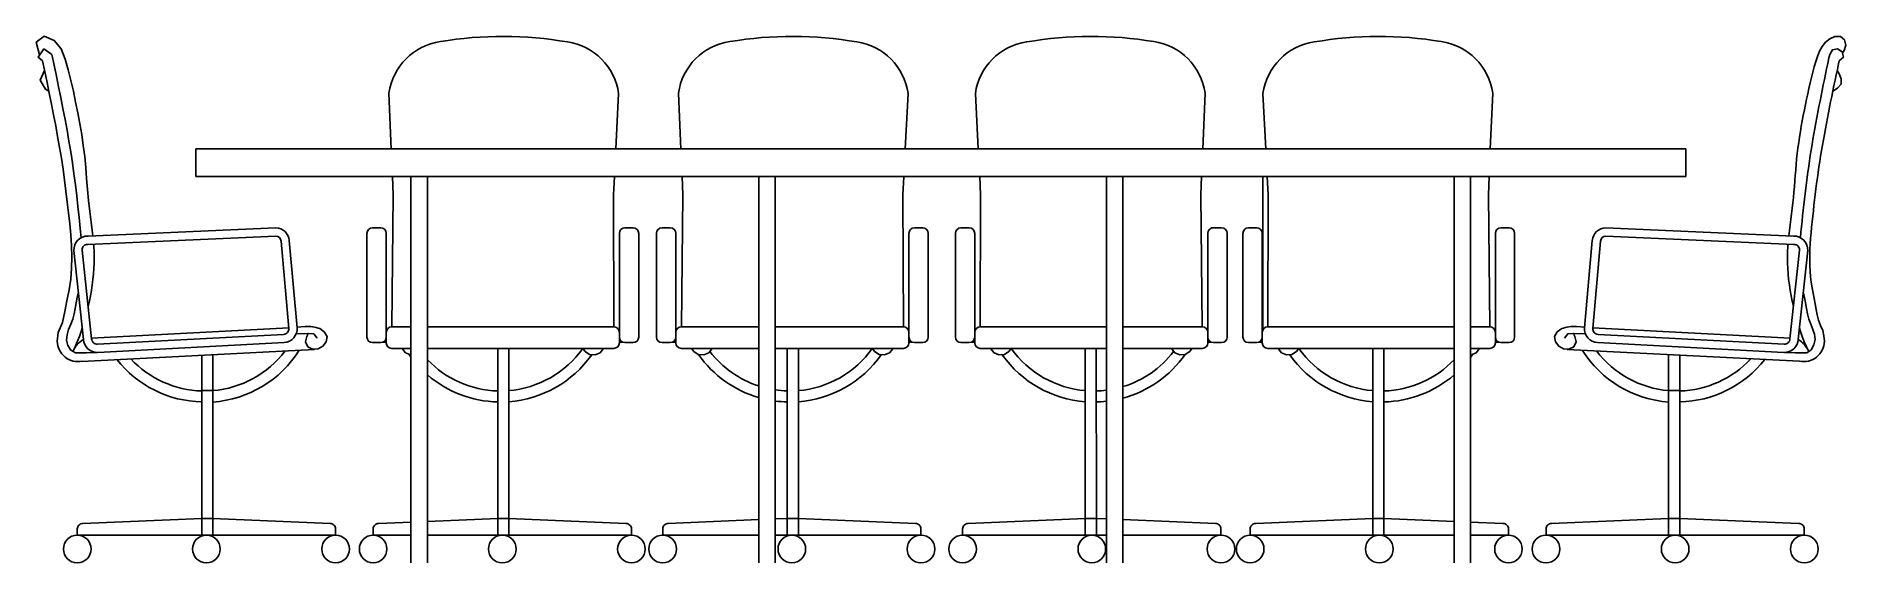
# Model space of a CAD drawing. Header units: millimetres. Extents: x -835.62 to -832.34, y 2595.08 to 2596.04.
import ezdxf

# ---------------------------------------------------------------- set-up
doc = ezdxf.new("R2010")
doc.units = ezdxf.units.MM
doc.header["$LTSCALE"] = 10
doc.layers.add('Móveis_mesas', color=2, linetype='Continuous')

msp = doc.modelspace()

# ---------------------------------------------------------------- linework, layer by layer
at = {"layer": 'Móveis_mesas', "color": 1}
for p, q in [((-834.9833, 2595.9357), (-834.979, 2595.8346)), ((-834.5722, 2595.8346), (-834.5671, 2595.9351)), ((-834.4587, 2595.9357), (-834.4543, 2595.8346)), ((-834.0476, 2595.8346), (-834.0424, 2595.9351)), ((-833.9154, 2595.8346), (-833.9205, 2595.9351)), ((-833.5043, 2595.9357), (-833.5086, 2595.8346)), ((-833.3944, 2595.8346), (-833.3996, 2595.9351)), ((-832.9833, 2595.9357), (-832.9877, 2595.8346)), ((-835.3333, 2595.7846), (-835.3333, 2595.8346)), ((-835.3333, 2595.7846), (-835.3333, 2595.8346)), ((-835.3333, 2595.7846), (-835.3333, 2595.8346)), ((-835.3333, 2595.8346), (-832.6333, 2595.8346)), ((-832.6333, 2595.7846), (-832.6333, 2595.8346)), ((-832.6333, 2595.7846), (-832.6333, 2595.8346)), ((-832.6333, 2595.7846), (-832.6333, 2595.8346)), ((-835.3333, 2595.7846), (-832.6333, 2595.7846)), ((-834.9768, 2595.7846), (-834.9754, 2595.7515)), ((-834.9433, 2595.7846), (-834.9433, 2595.0846)), ((-834.9133, 2595.7846), (-834.9133, 2595.0846)), ((-834.5765, 2595.7515), (-834.5748, 2595.7846)), ((-834.4522, 2595.7846), (-834.4508, 2595.7515)), ((-834.3133, 2595.7846), (-834.3133, 2595.0846)), ((-834.2833, 2595.7846), (-834.2833, 2595.0846)), ((-834.0519, 2595.7515), (-834.0502, 2595.7846)), ((-833.9111, 2595.7515), (-833.9128, 2595.7846)), ((-833.6833, 2595.7846), (-833.6833, 2595.0846)), ((-833.6533, 2595.7846), (-833.6533, 2595.0846)), ((-833.5108, 2595.7846), (-833.5122, 2595.7515)), ((-833.4, 2595.5064), (-833.4, 2595.7846)), ((-833.3901, 2595.7515), (-833.3918, 2595.7846)), ((-833.0533, 2595.7846), (-833.0533, 2595.0846)), ((-833.0533, 2595.7846), (-833.0533, 2595.0846)), ((-833.0233, 2595.7846), (-833.0233, 2595.0846)), ((-833.0233, 2595.7846), (-833.0233, 2595.0846)), ((-833.0233, 2595.7846), (-833.0233, 2595.0846)), ((-832.9898, 2595.7846), (-832.9912, 2595.7515)), ((-834.9754, 2595.7515), (-834.978, 2595.5122)), ((-834.5757, 2595.5122), (-834.5765, 2595.7515)), ((-834.4508, 2595.7515), (-834.4534, 2595.5122)), ((-834.0511, 2595.5122), (-834.0519, 2595.7515)), ((-833.9118, 2595.5122), (-833.9111, 2595.7515)), ((-833.5122, 2595.7515), (-833.5095, 2595.5122)), ((-833.3909, 2595.5122), (-833.3901, 2595.7515)), ((-832.9912, 2595.7515), (-832.9886, 2595.5122)), ((-835.5284, 2595.6767), (-835.1879, 2595.6916)), ((-835.023, 2595.6816), (-835.023, 2595.4936)), ((-835.013, 2595.6916), (-834.998, 2595.6916)), ((-834.988, 2595.6816), (-834.988, 2595.4883)), ((-834.5657, 2595.6816), (-834.5657, 2595.4936)), ((-834.5407, 2595.6916), (-834.5557, 2595.6916)), ((-834.5307, 2595.6816), (-834.5307, 2595.4936)), ((-834.4984, 2595.6816), (-834.4984, 2595.4936)), ((-834.4884, 2595.6916), (-834.4734, 2595.6916)), ((-834.4634, 2595.6816), (-834.4634, 2595.4883)), ((-834.0411, 2595.6816), (-834.0411, 2595.4936)), ((-834.0161, 2595.6916), (-834.0311, 2595.6916)), ((-834.0061, 2595.6816), (-834.0061, 2595.4936)), ((-833.9568, 2595.6816), (-833.9568, 2595.4936)), ((-833.9468, 2595.6916), (-833.9318, 2595.6916)), ((-833.9218, 2595.6816), (-833.9218, 2595.4936)), ((-833.4995, 2595.6816), (-833.4995, 2595.4883)), ((-833.4782, 2595.6916), (-833.4932, 2595.6916)), ((-833.4745, 2595.6916), (-833.4895, 2595.6916)), ((-833.4645, 2595.6816), (-833.4645, 2595.4936)), ((-833.4359, 2595.6816), (-833.4359, 2595.4936)), ((-833.4259, 2595.6916), (-833.4109, 2595.6916)), ((-833.4259, 2595.6916), (-833.4109, 2595.6916)), ((-833.4009, 2595.6816), (-833.4009, 2595.4936)), ((-832.9786, 2595.6816), (-832.9786, 2595.4883)), ((-832.9536, 2595.6916), (-832.9686, 2595.6916)), ((-832.9436, 2595.6816), (-832.9436, 2595.4936)), ((-832.4382, 2595.6767), (-832.7788, 2595.6916)), ((-835.5368, 2595.4895), (-835.5541, 2595.6504)), ((-835.1637, 2595.6688), (-835.1497, 2595.5107)), ((-832.8029, 2595.6688), (-832.8169, 2595.5107)), ((-832.4298, 2595.4895), (-832.4125, 2595.6504)), ((-835.135, 2595.5129), (-835.1501, 2595.5114)), ((-834.978, 2595.5122), (-834.9433, 2595.5122)), ((-834.9133, 2595.5122), (-834.5757, 2595.5122)), ((-834.4534, 2595.5122), (-834.3133, 2595.5122)), ((-834.2833, 2595.5122), (-834.0511, 2595.5122)), ((-833.6833, 2595.5122), (-833.9118, 2595.5122)), ((-833.5095, 2595.5122), (-833.6533, 2595.5122)), ((-833.0533, 2595.5122), (-833.3909, 2595.5122)), ((-832.9886, 2595.5122), (-833.0233, 2595.5122)), ((-832.8316, 2595.5129), (-832.8165, 2595.5114)), ((-835.1733, 2595.4836), (-835.5105, 2595.4659)), ((-835.013, 2595.4836), (-834.998, 2595.4836)), ((-834.9936, 2595.4846), (-834.988, 2595.4846)), ((-834.988, 2595.5022), (-834.988, 2595.4936)), ((-834.988, 2595.4936), (-834.988, 2595.4831)), ((-834.5657, 2595.5022), (-834.5657, 2595.4936)), ((-834.5657, 2595.4936), (-834.5657, 2595.4831)), ((-834.5657, 2595.4846), (-834.5602, 2595.4846)), ((-834.5407, 2595.4836), (-834.5557, 2595.4836)), ((-834.4884, 2595.4836), (-834.4734, 2595.4836)), ((-834.469, 2595.4846), (-834.4634, 2595.4846)), ((-834.4634, 2595.5022), (-834.4634, 2595.4936)), ((-834.4634, 2595.4936), (-834.4634, 2595.4831)), ((-834.0411, 2595.5022), (-834.0411, 2595.4936)), ((-834.0411, 2595.4936), (-834.0411, 2595.4831)), ((-834.0411, 2595.4846), (-834.0356, 2595.4846)), ((-834.0161, 2595.4836), (-834.0311, 2595.4836)), ((-833.9468, 2595.4836), (-833.9318, 2595.4836)), ((-833.9218, 2595.4846), (-833.9274, 2595.4846)), ((-833.9218, 2595.5022), (-833.9218, 2595.4936)), ((-833.9218, 2595.4936), (-833.9218, 2595.4831)), ((-833.4995, 2595.5022), (-833.4995, 2595.4936)), ((-833.4995, 2595.4936), (-833.4995, 2595.4831)), ((-833.494, 2595.4846), (-833.4995, 2595.4846)), ((-833.4745, 2595.4836), (-833.4895, 2595.4836)), ((-833.4259, 2595.4836), (-833.4109, 2595.4836)), ((-833.4009, 2595.4846), (-833.4064, 2595.4846)), ((-833.4009, 2595.5022), (-833.4009, 2595.4936)), ((-833.4009, 2595.4936), (-833.4009, 2595.4831)), ((-832.9786, 2595.5022), (-832.9786, 2595.4936)), ((-832.9786, 2595.4936), (-832.9786, 2595.4831)), ((-832.973, 2595.4846), (-832.9786, 2595.4846)), ((-832.9536, 2595.4836), (-832.9686, 2595.4836)), ((-832.7933, 2595.4836), (-832.4561, 2595.4659)), ((-835.118, 2595.4712), (-835.5394, 2595.4496)), ((-835.322, 2595.4608), (-835.322, 2595.1651)), ((-835.302, 2595.4618), (-835.302, 2595.1651)), ((-834.978, 2595.4731), (-834.9433, 2595.4731)), ((-834.9133, 2595.4731), (-834.5757, 2595.4731)), ((-834.786, 2595.4731), (-834.786, 2595.1651)), ((-834.766, 2595.4731), (-834.766, 2595.1651)), ((-834.4534, 2595.4731), (-834.3133, 2595.4731)), ((-834.2833, 2595.4731), (-834.0511, 2595.4731)), ((-834.2614, 2595.4731), (-834.2614, 2595.1651)), ((-834.2414, 2595.4731), (-834.2414, 2595.1651)), ((-833.6833, 2595.4731), (-833.9118, 2595.4731)), ((-833.7215, 2595.4731), (-833.7215, 2595.1651)), ((-833.7016, 2595.4731), (-833.7015, 2595.1651)), ((-833.5095, 2595.4731), (-833.6533, 2595.4731)), ((-833.0533, 2595.4731), (-833.3909, 2595.4731)), ((-833.2006, 2595.4731), (-833.2006, 2595.1651)), ((-833.1806, 2595.4731), (-833.1806, 2595.1651)), ((-832.9886, 2595.4731), (-833.0233, 2595.4731)), ((-832.8486, 2595.4712), (-832.4277, 2595.4497)), ((-832.6646, 2595.4618), (-832.6646, 2595.1651)), ((-832.6446, 2595.4608), (-832.6446, 2595.1651)), ((-835.302, 2595.3966), (-835.322, 2595.3966)), ((-834.766, 2595.3966), (-834.766, 2595.3966)), ((-834.2414, 2595.3966), (-834.2414, 2595.3966)), ((-833.7216, 2595.3966), (-833.7215, 2595.3966)), ((-833.2006, 2595.3966), (-833.2006, 2595.3966)), ((-832.6646, 2595.3966), (-832.6446, 2595.3966)), ((-835.302, 2595.1651), (-835.322, 2595.1651)), ((-834.766, 2595.1651), (-834.786, 2595.1651)), ((-834.2414, 2595.1651), (-834.2614, 2595.1651)), ((-833.7215, 2595.1651), (-833.7015, 2595.1651)), ((-833.2006, 2595.1651), (-833.1806, 2595.1651)), ((-832.6646, 2595.1651), (-832.6446, 2595.1651))]:
    msp.add_line(p, q, dxfattribs=at)
for points in [[(-835.5196, 2595.6771), (-835.5201, 2595.6817), (-835.5225, 2595.7016), (-835.525, 2595.7214), (-835.5274, 2595.7413), (-835.5295, 2595.7612), (-835.5312, 2595.7811), (-835.5326, 2595.8011), (-835.5344, 2595.821), (-835.5369, 2595.8408), (-835.5398, 2595.8606), (-835.5432, 2595.8803), (-835.5469, 2595.9), (-835.5508, 2595.9196), (-835.555, 2595.9391), (-835.5595, 2595.9586), (-835.5644, 2595.978), (-835.57, 2595.9972), (-835.5773, 2596.0158), (-835.5897, 2596.0312), (-835.6079, 2596.0389), (-835.6223, 2596.0278), (-835.6161, 2596.0049)], [(-832.447, 2595.6771), (-832.4459, 2595.687), (-832.4447, 2595.697), (-832.4435, 2595.7069), (-832.4422, 2595.7168), (-832.441, 2595.7267), (-832.4398, 2595.7367), (-832.4386, 2595.7466), (-832.4376, 2595.7565), (-832.4366, 2595.7665), (-832.4358, 2595.7765), (-832.4351, 2595.7864), (-832.4344, 2595.7964), (-832.4336, 2595.8064), (-832.4327, 2595.8163), (-832.4316, 2595.8263), (-832.4304, 2595.8362), (-832.429, 2595.8461), (-832.4275, 2595.856), (-832.4259, 2595.8659), (-832.4242, 2595.8757), (-832.4225, 2595.8856), (-832.4206, 2595.8954), (-832.4187, 2595.9052), (-832.4168, 2595.915), (-832.4147, 2595.9248), (-832.4126, 2595.9346), (-832.4104, 2595.9443), (-832.4082, 2595.9541), (-832.4058, 2595.9638), (-832.4034, 2595.9735), (-832.4008, 2595.9832), (-832.398, 2595.9928), (-832.395, 2596.0023), (-832.3913, 2596.0116), (-832.3867, 2596.0205), (-832.3804, 2596.0282), (-832.3724, 2596.0342), (-832.3633, 2596.0381), (-832.3534, 2596.0384), (-832.346, 2596.0321), (-832.3436, 2596.0225), (-832.3464, 2596.0131), (-832.3493, 2596.0094)], [(-835.5939, 2596.0058), (-835.6082, 2596.0157), (-835.6188, 2596.0011), (-835.6111, 2595.9943)], [(-835.5939, 2596.0058), (-835.5897, 2595.9862), (-835.5856, 2595.9667), (-835.5816, 2595.9471), (-835.5776, 2595.9275), (-835.5738, 2595.9078), (-835.57, 2595.8882), (-835.5664, 2595.8685), (-835.563, 2595.8488), (-835.5597, 2595.8291), (-835.5566, 2595.8093), (-835.5538, 2595.7895), (-835.5512, 2595.7697), (-835.5488, 2595.7498), (-835.5466, 2595.73), (-835.5444, 2595.7101), (-835.5424, 2595.6902), (-835.541, 2595.6737)], [(-832.3727, 2596.0058), (-832.3741, 2595.9994), (-832.3762, 2595.9896), (-832.3783, 2595.9798), (-832.3803, 2595.97), (-832.3824, 2595.9603), (-832.3844, 2595.9505), (-832.3864, 2595.9407), (-832.3883, 2595.9309), (-832.3903, 2595.9211), (-832.3922, 2595.9112), (-832.3941, 2595.9014), (-832.396, 2595.8916), (-832.3978, 2595.8818), (-832.3996, 2595.8719), (-832.4014, 2595.8621), (-832.4031, 2595.8522), (-832.4048, 2595.8424), (-832.4064, 2595.8325), (-832.408, 2595.8226), (-832.4095, 2595.8128), (-832.4109, 2595.8029), (-832.4124, 2595.793), (-832.4137, 2595.7831), (-832.415, 2595.7731), (-832.4162, 2595.7632), (-832.4174, 2595.7533), (-832.4186, 2595.7433), (-832.4197, 2595.7334), (-832.4208, 2595.7235), (-832.4219, 2595.7135), (-832.4229, 2595.7036), (-832.4239, 2595.6936), (-832.4248, 2595.6837), (-832.4256, 2595.6737)], [(-832.3727, 2596.0058), (-832.368, 2596.0144), (-832.3584, 2596.0157), (-832.3501, 2596.0105), (-832.3478, 2596.0011), (-832.355, 2595.9946), (-832.3556, 2595.9943)], [(-835.5994, 2595.9391), (-835.6053, 2595.943), (-835.6154, 2595.9589), (-835.6074, 2595.977)], [(-835.6111, 2595.9943), (-835.6069, 2595.9747), (-835.6027, 2595.9552), (-835.5987, 2595.9356), (-835.5947, 2595.916), (-835.5908, 2595.8964), (-835.587, 2595.8767), (-835.5834, 2595.8571), (-835.58, 2595.8374), (-835.5767, 2595.8176), (-835.5737, 2595.7979), (-835.5709, 2595.7781), (-835.5683, 2595.7582), (-835.566, 2595.7384), (-835.5638, 2595.7185), (-835.5616, 2595.6986), (-835.5598, 2595.6787), (-835.5584, 2595.6587), (-835.5578, 2595.6387), (-835.5581, 2595.6187), (-835.5596, 2595.5988), (-835.5625, 2595.579), (-835.5666, 2595.5594), (-835.5702, 2595.5398), (-835.5747, 2595.5203), (-835.5823, 2595.5019), (-835.5843, 2595.4861)], [(-832.3556, 2595.9943), (-832.3568, 2595.9885), (-832.3589, 2595.9787), (-832.361, 2595.9689), (-832.3631, 2595.9591), (-832.3651, 2595.9493), (-832.3672, 2595.9396), (-832.3692, 2595.9298), (-832.3711, 2595.92), (-832.3731, 2595.9102), (-832.375, 2595.9003), (-832.377, 2595.8905), (-832.3788, 2595.8807), (-832.3807, 2595.8709), (-832.3825, 2595.861), (-832.3843, 2595.8512), (-832.386, 2595.8413), (-832.3877, 2595.8315), (-832.3893, 2595.8216), (-832.3909, 2595.8117), (-832.3924, 2595.8019), (-832.3938, 2595.792), (-832.3952, 2595.7821), (-832.3965, 2595.7722), (-832.3978, 2595.7622), (-832.399, 2595.7523), (-832.4002, 2595.7424), (-832.4013, 2595.7324), (-832.4024, 2595.7225), (-832.4035, 2595.7126), (-832.4046, 2595.7026), (-832.4056, 2595.6927), (-832.4065, 2595.6827), (-832.4073, 2595.6727), (-832.408, 2595.6628), (-832.4085, 2595.6528), (-832.4088, 2595.6428), (-832.4088, 2595.6328), (-832.4087, 2595.6228), (-832.4082, 2595.6128), (-832.4074, 2595.6028), (-832.4063, 2595.5929), (-832.4048, 2595.583), (-832.4029, 2595.5732), (-832.4009, 2595.5634), (-832.3989, 2595.5536), (-832.3971, 2595.5438), (-832.3954, 2595.5339), (-832.3932, 2595.5242), (-832.3896, 2595.5148), (-832.3855, 2595.5057), (-832.3832, 2595.496), (-832.3823, 2595.4861)], [(-832.3672, 2595.9391), (-832.3589, 2595.9447), (-832.3522, 2595.952), (-832.3518, 2595.9617), (-832.3558, 2595.9709), (-832.3593, 2595.977)], [(-835.5281, 2595.5489), (-835.5259, 2595.5586), (-835.5239, 2595.5684), (-835.5222, 2595.5783), (-835.5207, 2595.5882), (-835.5194, 2595.5981), (-835.5185, 2595.608), (-835.5178, 2595.618), (-835.5174, 2595.628), (-835.5173, 2595.638), (-835.5175, 2595.648), (-835.518, 2595.658), (-835.5183, 2595.6622)], [(-832.4385, 2595.5489), (-832.4407, 2595.5586), (-832.4427, 2595.5684), (-832.4445, 2595.5783), (-832.4459, 2595.5882), (-832.4472, 2595.5981), (-832.4481, 2595.608), (-832.4488, 2595.618), (-832.4492, 2595.628), (-832.4493, 2595.638), (-832.4491, 2595.648), (-832.4486, 2595.658), (-832.4483, 2595.6622)], [(-835.5459, 2595.5746), (-835.5479, 2595.5653), (-835.5499, 2595.5555), (-835.5516, 2595.5456), (-835.5534, 2595.5358), (-835.5558, 2595.5261), (-835.5595, 2595.5168), (-835.5635, 2595.5076)], [(-832.4207, 2595.5746), (-832.4187, 2595.5653), (-832.4167, 2595.5555), (-832.415, 2595.5456), (-832.4133, 2595.5358), (-832.4109, 2595.5261), (-832.4071, 2595.5168), (-832.4031, 2595.5076)], [(-835.5558, 2595.4678), (-835.5519, 2595.4761), (-835.5478, 2595.4852), (-835.544, 2595.4945), (-835.5407, 2595.5039), (-835.539, 2595.5096)], [(-835.1303, 2595.4985), (-835.1321, 2595.4946), (-835.1344, 2595.485), (-835.1302, 2595.4762), (-835.1214, 2595.4716), (-835.1116, 2595.4721), (-835.1029, 2595.4769), (-835.097, 2595.4849), (-835.0953, 2595.4946), (-835.1003, 2595.503), (-835.1083, 2595.509)], [(-832.8363, 2595.4985), (-832.8346, 2595.4946), (-832.8322, 2595.485), (-832.8364, 2595.4762), (-832.8452, 2595.4716), (-832.8551, 2595.4721), (-832.8637, 2595.4769), (-832.8696, 2595.4849), (-832.8714, 2595.4946), (-832.8663, 2595.503), (-832.8583, 2595.509)], [(-832.4108, 2595.4678), (-832.4148, 2595.4761), (-832.4188, 2595.4852), (-832.4226, 2595.4945), (-832.4259, 2595.5039), (-832.4277, 2595.5096)], [(-835.5635, 2595.5076), (-835.5663, 2595.498), (-835.5671, 2595.4881), (-835.5649, 2595.4784), (-835.5596, 2595.47), (-835.5511, 2595.4652), (-835.5411, 2595.4649), (-835.5311, 2595.4654), (-835.5211, 2595.4658), (-835.5121, 2595.466)], [(-835.1512, 2595.4997), (-835.13, 2595.5004)], [(-835.1133, 2595.4919), (-835.1194, 2595.4993), (-835.1292, 2595.5004), (-835.13, 2595.5004)], [(-832.8533, 2595.4919), (-832.8473, 2595.4993), (-832.8374, 2595.5004), (-832.8366, 2595.5004)], [(-832.8154, 2595.4997), (-832.8366, 2595.5004)], [(-832.4031, 2595.5076), (-832.4006, 2595.499), (-832.3994, 2595.4891), (-832.4014, 2595.4794), (-832.4063, 2595.4707), (-832.4145, 2595.4654), (-832.4245, 2595.4649), (-832.4345, 2595.4654), (-832.4445, 2595.4658), (-832.4545, 2595.466)], [(-834.9433, 2595.4612), (-834.9441, 2595.4613), (-834.9531, 2595.4654), (-834.9594, 2595.4731)], [(-834.6318, 2595.4731), (-834.6278, 2595.4676), (-834.6196, 2595.4621), (-834.6097, 2595.4613), (-834.6007, 2595.4654), (-834.5944, 2595.4731)], [(-834.3974, 2595.4731), (-834.4037, 2595.4654), (-834.4128, 2595.4614), (-834.4227, 2595.462), (-834.4307, 2595.4677), (-834.4348, 2595.4731)], [(-834.1071, 2595.4731), (-834.1032, 2595.4676), (-834.0949, 2595.4621), (-834.0851, 2595.4613), (-834.0761, 2595.4654), (-834.0698, 2595.4731)], [(-833.8558, 2595.4731), (-833.8598, 2595.4676), (-833.868, 2595.4621), (-833.8779, 2595.4613), (-833.8868, 2595.4654), (-833.8932, 2595.4731)], [(-833.5655, 2595.4731), (-833.5592, 2595.4654), (-833.5502, 2595.4614), (-833.5403, 2595.462), (-833.5322, 2595.4677), (-833.5282, 2595.4731)], [(-833.3349, 2595.4731), (-833.3388, 2595.4676), (-833.3471, 2595.4621), (-833.3569, 2595.4613), (-833.3659, 2595.4654), (-833.3722, 2595.4731)], [(-833.0233, 2595.4612), (-833.0225, 2595.4613), (-833.0136, 2595.4654), (-833.0072, 2595.4731)], [(-834.786, 2595.1346), (-834.786, 2595.1651), (-834.9133, 2595.1597)], [(-834.2614, 2595.1346), (-834.2614, 2595.1651), (-834.2833, 2595.1642)], [(-833.7015, 2595.1346), (-833.7015, 2595.1651), (-833.6833, 2595.1643)], [(-833.1806, 2595.1346), (-833.1806, 2595.1651), (-833.0533, 2595.1597)]]:
    msp.add_lwpolyline(points, dxfattribs=at)
for points in [[(-835.1646, 2595.5094, -0.424749), (-835.1741, 2595.4985), (-835.5113, 2595.4809, -0.414214), (-835.5218, 2595.4903), (-835.5391, 2595.6512, -0.438283), (-835.5288, 2595.6617), (-835.1883, 2595.6766, -0.380257), (-835.1786, 2595.6675)], [(-832.802, 2595.5094, 0.424749), (-832.7925, 2595.4985), (-832.4553, 2595.4809, 0.414214), (-832.4448, 2595.4903), (-832.4275, 2595.6512, 0.438283), (-832.4378, 2595.6617), (-832.7783, 2595.6766, 0.380257), (-832.788, 2595.6675)]]:
    msp.add_lwpolyline(points, format="xyb", close=True, dxfattribs=at)
for points in [[(-835.1648, 2595.5107), (-835.522, 2595.4919, 0.39896)], [(-832.8019, 2595.5107), (-832.4446, 2595.4919, -0.39896)], [(-835.5368, 2595.4895, 0.147393), (-835.5558, 2595.4678, 0.147393)], [(-832.4298, 2595.4895, -0.147433), (-832.4108, 2595.4678, -0.147433)], [(-835.322, 2595.1346), (-835.322, 2595.1651), (-835.5379, 2595.1559, 0.414214), (-835.5479, 2595.1459), (-835.5479, 2595.1346), (-835.0798, 2595.1346), (-835.0798, 2595.1459, 0.414214), (-835.0898, 2595.1559, -0.414214), (-835.0798, 2595.1459, 0.414214), (-835.0898, 2595.1559), (-835.302, 2595.1651), (-835.302, 2595.1346)], [(-834.9433, 2595.1584), (-835.0018, 2595.1559, 0.414214), (-835.0118, 2595.1459), (-835.0118, 2595.1346), (-834.9433, 2595.1346)], [(-834.9133, 2595.1346), (-834.5438, 2595.1346), (-834.5438, 2595.1459, 0.414214), (-834.5538, 2595.1559, -0.414214), (-834.5438, 2595.1459, 0.414214), (-834.5538, 2595.1559), (-834.766, 2595.1651), (-834.766, 2595.1346)], [(-834.3133, 2595.1629), (-834.4772, 2595.1559, 0.414214), (-834.4872, 2595.1459), (-834.4872, 2595.1346), (-834.3133, 2595.1346)], [(-834.2833, 2595.1346), (-834.0192, 2595.1346), (-834.0192, 2595.1459, 0.414214), (-834.0292, 2595.1559, -0.414214), (-834.0192, 2595.1459, 0.414214), (-834.0292, 2595.1559), (-834.2414, 2595.1651), (-834.2414, 2595.1346)], [(-833.6833, 2595.1346), (-833.9438, 2595.1346), (-833.9438, 2595.1459, -0.414214), (-833.9338, 2595.1559, 0.414214), (-833.9438, 2595.1459, -0.414214), (-833.9338, 2595.1559), (-833.7215, 2595.1651), (-833.7215, 2595.1346)], [(-833.6533, 2595.163), (-833.4857, 2595.1559, -0.414214), (-833.4757, 2595.1459), (-833.4757, 2595.1346), (-833.6533, 2595.1346)], [(-833.0533, 2595.1346), (-833.4228, 2595.1346), (-833.4228, 2595.1459, -0.414214), (-833.4128, 2595.1559, 0.414214), (-833.4228, 2595.1459, -0.414214), (-833.4128, 2595.1559), (-833.2006, 2595.1651), (-833.2006, 2595.1346)], [(-833.0233, 2595.1584), (-832.9648, 2595.1559, -0.414214), (-832.9548, 2595.1459), (-832.9548, 2595.1346), (-833.0233, 2595.1346)], [(-832.6446, 2595.1346), (-832.6446, 2595.1651), (-832.4288, 2595.1559, -0.414214), (-832.4188, 2595.1459), (-832.4188, 2595.1346), (-832.8868, 2595.1346), (-832.8868, 2595.1459, -0.414214), (-832.8768, 2595.1559, 0.414214), (-832.8868, 2595.1459, -0.414214), (-832.8768, 2595.1559), (-832.6646, 2595.1651), (-832.6646, 2595.1346)]]:
    msp.add_lwpolyline(points, format="xyb", dxfattribs=at)
for centre in [(-835.5479, 2595.1096), (-835.3139, 2595.1096), (-835.0798, 2595.1096), (-835.0798, 2595.1096), (-835.0118, 2595.1096), (-834.7778, 2595.1096), (-834.5438, 2595.1096), (-834.4872, 2595.1096), (-834.2532, 2595.1096), (-834.0192, 2595.1096), (-833.9438, 2595.1096), (-833.7097, 2595.1096), (-833.4757, 2595.1096), (-833.4228, 2595.1096), (-833.1888, 2595.1096), (-832.9548, 2595.1096), (-832.8868, 2595.1096), (-832.6528, 2595.1096), (-832.4188, 2595.1096)]:
    msp.add_circle(centre, 0.025, dxfattribs=at)
for centre, radius, start, end in [((-834.7768, 2595.3546), 0.6839, 80.1493, 99.5252), ((-834.2522, 2595.3546), 0.6839, 80.1493, 99.5252), ((-833.7107, 2595.3546), 0.6839, 80.4748, 99.8507), ((-833.1898, 2595.3546), 0.6839, 80.4748, 99.8507), ((-834.8744, 2595.9202), 0.11, 98.1608, 171.884), ((-834.676, 2595.9196), 0.1101, 8.1302, 81.5388), ((-834.3498, 2595.9202), 0.11, 98.1608, 171.884), ((-834.1514, 2595.9196), 0.1101, 8.1302, 81.5388), ((-833.8116, 2595.9196), 0.1101, 98.4612, 171.8698), ((-833.6132, 2595.9202), 0.11, 8.116, 81.8392), ((-833.2906, 2595.9196), 0.1101, 98.4612, 171.8698), ((-833.0922, 2595.9202), 0.11, 8.116, 81.8392), ((-835.5291, 2595.6517), 0.025, 88.3319, 183), ((-835.1886, 2595.6666), 0.025, 5.0533, 88.3319), ((-835.013, 2595.6816), 0.01, 90, 180), ((-834.998, 2595.6816), 0.01, 0, 90), ((-834.5557, 2595.6816), 0.01, 90, 180), ((-834.5407, 2595.6816), 0.01, 0, 90), ((-834.4884, 2595.6816), 0.01, 90, 180), ((-834.4734, 2595.6816), 0.01, 0, 90), ((-834.0311, 2595.6816), 0.01, 90, 180), ((-834.0161, 2595.6816), 0.01, 0, 90), ((-833.9468, 2595.6816), 0.01, 90, 180), ((-833.9318, 2595.6816), 0.01, 0, 90), ((-833.4895, 2595.6816), 0.01, 90, 180), ((-833.4745, 2595.6816), 0.01, 0, 90), ((-833.4259, 2595.6816), 0.01, 90, 180), ((-833.4259, 2595.6816), 0.01, 90, 180), ((-833.4109, 2595.6816), 0.01, 0, 90), ((-833.4109, 2595.6816), 0.01, 0, 90), ((-832.9686, 2595.6816), 0.01, 90, 180), ((-832.9536, 2595.6816), 0.01, 0, 90), ((-832.778, 2595.6666), 0.025, 91.6681, 174.9467), ((-832.4375, 2595.6517), 0.025, 357, 91.6681), ((-835.1746, 2595.5085), 0.025, 273, 5.0533), ((-835.132, 2595.4397), 0.0733, 71.1118, 92.3501), ((-834.978, 2595.5022), 0.01, 90, 180), ((-834.5757, 2595.5022), 0.01, 0, 90), ((-834.4534, 2595.5022), 0.01, 90, 180), ((-834.0511, 2595.5022), 0.01, 0, 90), ((-833.9118, 2595.5022), 0.01, 90, 180), ((-833.5095, 2595.5022), 0.01, 0, 90), ((-833.3909, 2595.5022), 0.01, 90, 180), ((-832.9886, 2595.5022), 0.01, 0, 90), ((-832.8346, 2595.4397), 0.0733, 87.6499, 108.8882), ((-832.792, 2595.5085), 0.025, 174.9467, 267), ((-835.546, 2595.4874), 0.0383, 182.0169, 280.57), ((-835.5118, 2595.4908), 0.025, 183, 273), ((-835.013, 2595.4936), 0.01, 180, 270), ((-834.998, 2595.4936), 0.01, 270, 0), ((-834.978, 2595.4831), 0.01, 180, 270), ((-834.5757, 2595.4831), 0.01, 270, 0), ((-834.5757, 2595.4831), 0.01, 270, 0), ((-834.5557, 2595.4936), 0.01, 180, 270), ((-834.5407, 2595.4936), 0.01, 270, 0), ((-834.4884, 2595.4936), 0.01, 180, 270), ((-834.4734, 2595.4936), 0.01, 270, 0), ((-834.4534, 2595.4831), 0.01, 180, 270), ((-834.0511, 2595.4831), 0.01, 270, 0), ((-834.0511, 2595.4831), 0.01, 270, 0), ((-834.0311, 2595.4936), 0.01, 180, 270), ((-834.0161, 2595.4936), 0.01, 270, 0), ((-833.9468, 2595.4936), 0.01, 180, 270), ((-833.9318, 2595.4936), 0.01, 270, 0), ((-833.9118, 2595.4831), 0.01, 180, 270), ((-833.9118, 2595.4831), 0.01, 180, 270), ((-833.5095, 2595.4831), 0.01, 270, 0), ((-833.4895, 2595.4936), 0.01, 180, 270), ((-833.4745, 2595.4936), 0.01, 270, 0), ((-833.4259, 2595.4936), 0.01, 180, 270), ((-833.4109, 2595.4936), 0.01, 270, 0), ((-833.3909, 2595.4831), 0.01, 180, 270), ((-833.3909, 2595.4831), 0.01, 180, 270), ((-832.9886, 2595.4831), 0.01, 270, 0), ((-832.9686, 2595.4936), 0.01, 180, 270), ((-832.9536, 2595.4936), 0.01, 270, 0), ((-832.4548, 2595.4908), 0.025, 267, 357), ((-832.4206, 2595.4874), 0.0383, 259.43, 357.9831), ((-835.3171, 2595.5789), 0.2029, 218.3852, 268.6222), ((-835.3171, 2595.579), 0.183, 223.0071, 268.4643), ((-835.3171, 2595.5782), 0.2029, 274.2667, 327.7191), ((-835.3172, 2595.579), 0.183, 274.7573, 322.8568), ((-834.7811, 2595.5789), 0.2029, 215.2103, 216.9169), ((-834.7811, 2595.579), 0.183, 223.7284, 268.4643), ((-834.7812, 2595.579), 0.183, 274.7573, 324.633), ((-834.7811, 2595.5789), 0.2029, 274.2667, 324.577), ((-834.2565, 2595.5789), 0.2029, 215.2103, 253.739), ((-834.2565, 2595.579), 0.183, 217.5489, 251.901), ((-834.2566, 2595.579), 0.183, 274.7573, 324.633), ((-834.2565, 2595.5789), 0.2029, 274.2667, 324.577), ((-833.7065, 2595.5789), 0.2029, 215.423, 265.7333), ((-833.7064, 2595.579), 0.183, 215.367, 265.2427), ((-833.7065, 2595.579), 0.183, 286.8963, 322.4511), ((-833.7065, 2595.5789), 0.2029, 285.1861, 324.7897), ((-833.1855, 2595.5789), 0.2029, 215.423, 265.7333), ((-833.1855, 2595.579), 0.183, 215.367, 265.2427), ((-833.1856, 2595.579), 0.183, 271.5357, 316.2716), ((-833.1855, 2595.5789), 0.2029, 323.0831, 324.7897), ((-832.6495, 2595.5782), 0.2029, 212.2809, 265.7333), ((-832.6494, 2595.579), 0.183, 217.1432, 265.2427), ((-832.6495, 2595.579), 0.183, 271.5357, 316.9929), ((-832.6495, 2595.5789), 0.2029, 271.3778, 321.6148), ((-834.7811, 2595.5789), 0.2029, 229.3351, 268.6222), ((-833.1855, 2595.5789), 0.2029, 271.3778, 310.6649), ((-834.2565, 2595.579), 0.183, 261.5624, 268.4643), ((-834.2565, 2595.5789), 0.2029, 262.4067, 268.6222), ((-833.7065, 2595.579), 0.183, 271.5357, 277.2797), ((-833.7065, 2595.5789), 0.2029, 271.3778, 276.5506)]:
    msp.add_arc(centre, radius, start, end, dxfattribs=at)

doc.saveas('drawing.dxf')
